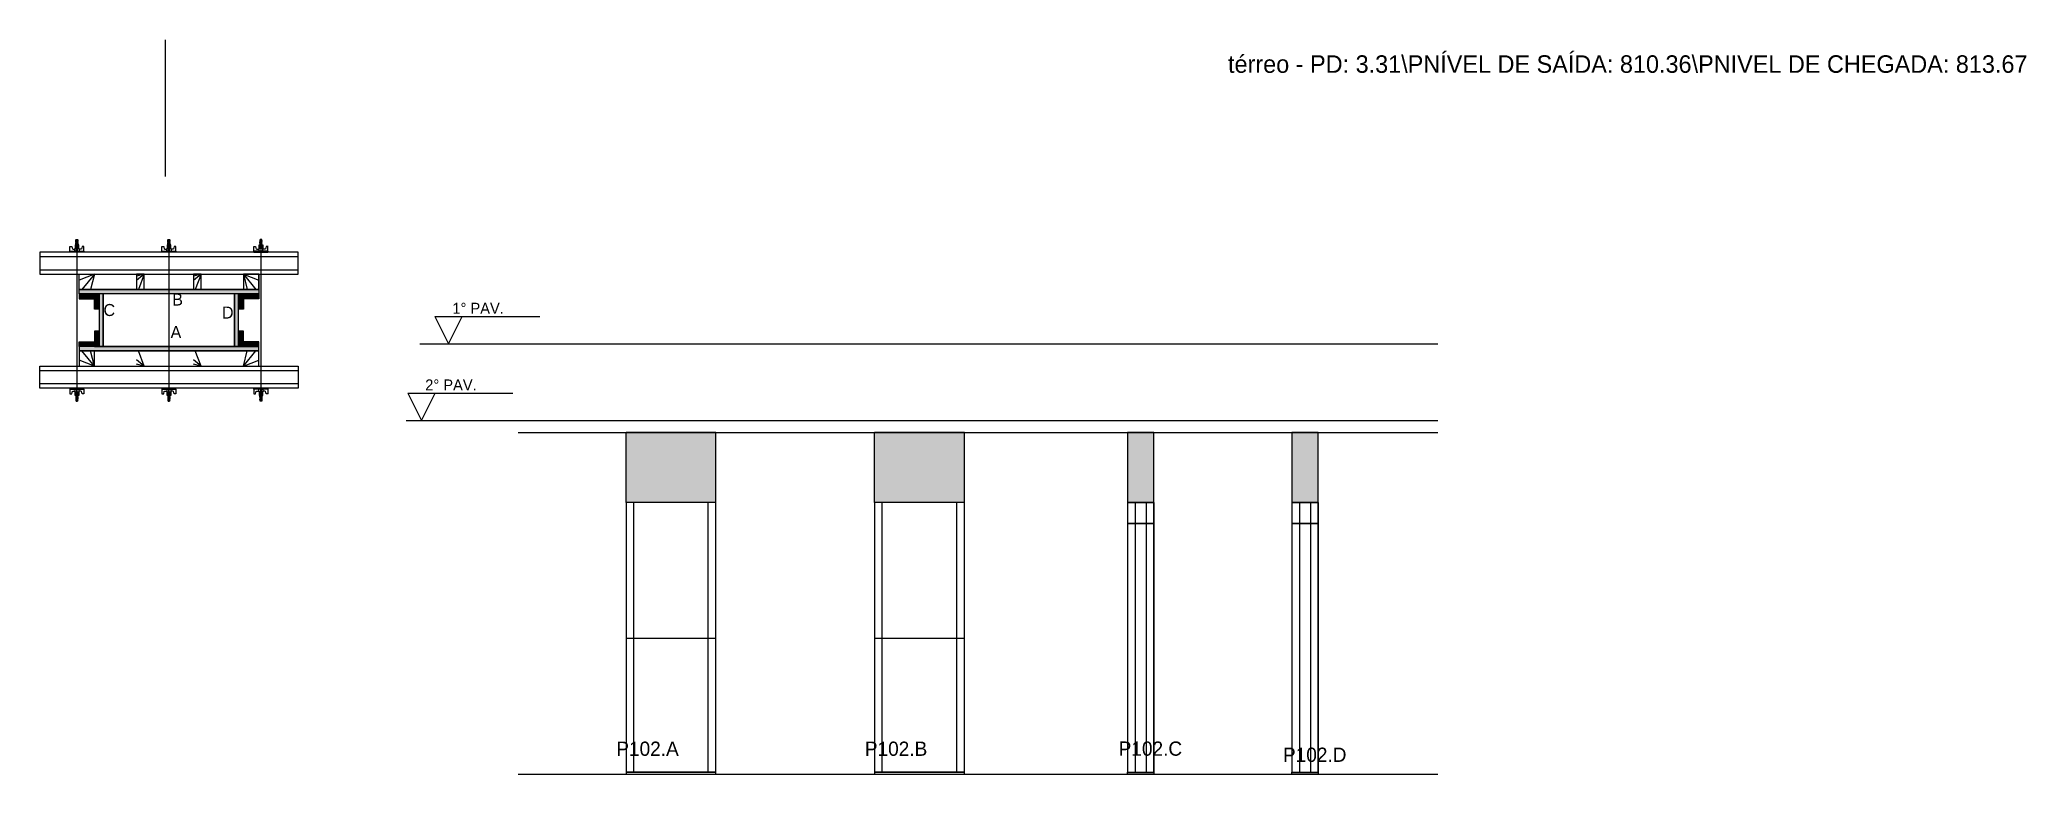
# Model space of a CAD drawing. Header units: metres. Extents: x 16180 to 17995, y -1766 to -1095.
import ezdxf

# ---------------------------------------------------------------- set-up
doc = ezdxf.new("R2010")
doc.units = ezdxf.units.M
for name, color, linetype in [('CHAPA', 7, 'Continuous'), ('COTA', 7, 'Continuous'), ('Hachura', 7, 'Continuous'), ('Madeira', 7, 'Continuous'), ('NIVEL 1° PAV.', 7, 'Continuous'), ('NIVEL 2° PAV.', 7, 'Continuous'), ('NOMENCLATURA', 7, 'Continuous'), ('Nível', 7, 'Continuous'), ('Painéis', 7, 'Continuous'), ('Perfil Metálico', 7, 'Continuous'), ('SARR_2.2x7', 7, 'Continuous'), ('SARRAFO', 7, 'Continuous'), ('Texto Seção', 7, 'Continuous'), ('TEXTO_GERAL', 7, 'Continuous')]:
    doc.layers.add(name, color=color, linetype=linetype)

msp = doc.modelspace()

# ---------------------------------------------------------------- hatches: boundary and pattern name
at = {"layer": 'COTA'}
h = msp.add_hatch(color=7, dxfattribs=at)
h.dxf.hatch_style = 1
h.paths.add_polyline_path([(16715.8, -1518), (16797.8, -1518), (16797.8, -1518), (16797.8, -1454), (16797.8, -1454), (16715.8, -1454), (16715.8, -1454), (16715.8, -1518)])
h = msp.add_hatch(color=7, dxfattribs=at)
h.dxf.hatch_style = 1
h.paths.add_polyline_path([(16942.7, -1518), (17024.7, -1518), (17024.7, -1518), (17024.7, -1454), (17024.7, -1454), (16942.7, -1454), (16942.7, -1454), (16942.7, -1518)])
h = msp.add_hatch(color=7, dxfattribs=at)
h.dxf.hatch_style = 1
h.paths.add_polyline_path([(17173.7, -1518), (17197.7, -1518), (17197.7, -1518), (17197.7, -1454), (17197.7, -1454), (17173.7, -1454), (17173.7, -1454), (17173.7, -1518)])
h = msp.add_hatch(color=7, dxfattribs=at)
h.dxf.hatch_style = 1
h.paths.add_polyline_path([(17323.8, -1518), (17347.8, -1518), (17347.8, -1518), (17347.8, -1454), (17347.8, -1454), (17323.8, -1454), (17323.8, -1454), (17323.8, -1518)])
at = {"layer": 'Hachura'}
h = msp.add_hatch(color=7, dxfattribs=at)
h.dxf.hatch_style = 1
h.paths.add_polyline_path([(16216.2, -1327.4), (16216.2, -1323.4), (16216.2, -1323.4), (16380.2, -1323.4), (16380.2, -1323.4), (16380.2, -1327.4), (16380.2, -1327.4), (16216.2, -1327.4)])
h = msp.add_hatch(color=7, dxfattribs=at)
h.dxf.hatch_style = 1
h.paths.add_polyline_path([(16216.2, -1327.4), (16216.2, -1323.4), (16216.2, -1323.4), (16380.2, -1323.4), (16380.2, -1323.4), (16380.2, -1327.4), (16380.2, -1327.4), (16216.2, -1327.4)])
h = msp.add_hatch(color=7, dxfattribs=at)
h.dxf.hatch_style = 1
h.paths.add_polyline_path([(16230.2, -1327.4), (16230.2, -1331.8), (16230.2, -1331.8), (16216.2, -1331.8), (16216.2, -1331.8), (16216.2, -1327.4), (16216.2, -1327.4), (16230.2, -1327.4)])
h = msp.add_hatch(color=7, dxfattribs=at)
h.dxf.hatch_style = 1
h.paths.add_polyline_path([(16234.6, -1327.4), (16230.2, -1327.4), (16230.2, -1327.4), (16230.2, -1341.4), (16230.2, -1341.4), (16234.6, -1341.4), (16234.6, -1341.4), (16234.6, -1327.4)])
h = msp.add_hatch(color=7, dxfattribs=at)
h.dxf.hatch_style = 1
h.paths.add_polyline_path([(16238.2, -1327.4), (16234.6, -1327.4), (16234.6, -1327.4), (16234.6, -1375.4), (16234.6, -1375.4), (16238.2, -1375.4), (16238.2, -1375.4), (16238.2, -1327.4)])
h = msp.add_hatch(color=7, dxfattribs=at)
h.dxf.hatch_style = 1
h.paths.add_polyline_path([(16238.2, -1327.4), (16234.6, -1327.4), (16234.6, -1327.4), (16234.6, -1375.4), (16234.6, -1375.4), (16238.2, -1375.4), (16238.2, -1375.4), (16238.2, -1327.4)])
h = msp.add_hatch(color=7, dxfattribs=at)
h.dxf.hatch_style = 1
h.paths.add_polyline_path([(16361.8, -1327.4), (16358.2, -1327.4), (16358.2, -1327.4), (16358.2, -1375.4), (16358.2, -1375.4), (16361.8, -1375.4), (16361.8, -1375.4), (16361.8, -1327.4)])
h = msp.add_hatch(color=7, dxfattribs=at)
h.dxf.hatch_style = 1
h.paths.add_polyline_path([(16361.8, -1327.4), (16358.2, -1327.4), (16358.2, -1327.4), (16358.2, -1375.4), (16358.2, -1375.4), (16361.8, -1375.4), (16361.8, -1375.4), (16361.8, -1327.4)])
h = msp.add_hatch(color=7, dxfattribs=at)
h.dxf.hatch_style = 1
h.paths.add_polyline_path([(16366.2, -1327.4), (16361.8, -1327.4), (16361.8, -1327.4), (16361.8, -1341.4), (16361.8, -1341.4), (16366.2, -1341.4), (16366.2, -1341.4), (16366.2, -1327.4)])
h = msp.add_hatch(color=7, dxfattribs=at)
h.dxf.hatch_style = 1
h.paths.add_polyline_path([(16366.2, -1327.4), (16366.2, -1331.8), (16366.2, -1331.8), (16380.2, -1331.8), (16380.2, -1331.8), (16380.2, -1327.4), (16380.2, -1327.4), (16366.2, -1327.4)])
h = msp.add_hatch(color=7, dxfattribs=at)
h.dxf.hatch_style = 1
h.paths.add_polyline_path([(16230.2, -1375.4), (16230.2, -1371), (16230.2, -1371), (16216.2, -1371), (16216.2, -1371), (16216.2, -1375.4), (16216.2, -1375.4), (16230.2, -1375.4)])
h = msp.add_hatch(color=7, dxfattribs=at)
h.dxf.hatch_style = 1
h.paths.add_polyline_path([(16216.2, -1375.4), (16216.2, -1379.4), (16216.2, -1379.4), (16380.2, -1379.4), (16380.2, -1379.4), (16380.2, -1375.4), (16380.2, -1375.4), (16216.2, -1375.4)])
h = msp.add_hatch(color=7, dxfattribs=at)
h.dxf.hatch_style = 1
h.paths.add_polyline_path([(16216.2, -1375.4), (16216.2, -1379.4), (16216.2, -1379.4), (16380.2, -1379.4), (16380.2, -1379.4), (16380.2, -1375.4), (16380.2, -1375.4), (16216.2, -1375.4)])
h = msp.add_hatch(color=7, dxfattribs=at)
h.dxf.hatch_style = 1
h.paths.add_polyline_path([(16234.6, -1375.4), (16230.2, -1375.4), (16230.2, -1375.4), (16230.2, -1361.4), (16230.2, -1361.4), (16234.6, -1361.4), (16234.6, -1361.4), (16234.6, -1375.4)])
h = msp.add_hatch(color=7, dxfattribs=at)
h.dxf.hatch_style = 1
h.paths.add_polyline_path([(16366.2, -1375.4), (16361.8, -1375.4), (16361.8, -1375.4), (16361.8, -1361.4), (16361.8, -1361.4), (16366.2, -1361.4), (16366.2, -1361.4), (16366.2, -1375.4)])
h = msp.add_hatch(color=7, dxfattribs=at)
h.dxf.hatch_style = 1
h.paths.add_polyline_path([(16366.2, -1375.4), (16366.2, -1371), (16366.2, -1371), (16380.2, -1371), (16380.2, -1371), (16380.2, -1375.4), (16380.2, -1375.4), (16366.2, -1375.4)])

# ---------------------------------------------------------------- linework, layer by layer
at = {"layer": 'CHAPA', "color": 7, "lineweight": 25}
for points in [[(16216.2, -1327.4), (16216.2, -1323.4), (16380.2, -1323.4), (16380.2, -1327.4)], [(16216.2, -1327.4), (16216.2, -1323.4), (16380.2, -1323.4), (16380.2, -1327.4)], [(16238.2, -1327.4), (16234.6, -1327.4), (16234.6, -1375.4), (16238.2, -1375.4)], [(16238.2, -1327.4), (16234.6, -1327.4), (16234.6, -1375.4), (16238.2, -1375.4)], [(16361.8, -1327.4), (16358.2, -1327.4), (16358.2, -1375.4), (16361.8, -1375.4)], [(16361.8, -1327.4), (16358.2, -1327.4), (16358.2, -1375.4), (16361.8, -1375.4)], [(16216.2, -1375.4), (16216.2, -1379.4), (16380.2, -1379.4), (16380.2, -1375.4)], [(16216.2, -1375.4), (16216.2, -1379.4), (16380.2, -1379.4), (16380.2, -1375.4)]]:
    msp.add_lwpolyline(points, close=True, dxfattribs=at)
at = {"layer": 'COTA', "color": 7, "lineweight": 25}
for p, q in [((16797.8, -1454), (16715.8, -1454)), ((16715.8, -1518), (16715.8, -1454)), ((16797.8, -1518), (16797.8, -1454)), ((17024.7, -1454), (16942.7, -1454)), ((16942.7, -1518), (16942.7, -1454)), ((17024.7, -1518), (17024.7, -1454))]:
    msp.add_line(p, q, dxfattribs=at)
for points in [[(17197.7, -1518), (17197.7, -1454), (17173.7, -1454), (17173.7, -1518)], [(17347.8, -1518), (17347.8, -1454), (17323.8, -1454), (17323.8, -1518)]]:
    msp.add_lwpolyline(points, dxfattribs=at)
at = {"layer": 'Defpoints', "color": 7, "lineweight": 25}
msp.add_line((16295.2, -1220.3), (16295.2, -1095.3), dxfattribs=at)
at = {"layer": 'Hachura', "color": 7, "lineweight": 25}
for p, q in [((16207.7, -1284.2), (16209.4, -1284.2)), ((16207.8, -1289.4), (16207.8, -1284.2)), ((16209.4, -1284.2), (16210, -1286.4)), ((16210.3, -1286.6), (16212.3, -1286.6)), ((16212.3, -1285.9), (16216.1, -1285.9)), ((16212.3, -1288.4), (16212.3, -1285.9)), ((16215.9, -1282.6), (16212.5, -1282.6)), ((16212.5, -1282.6), (16212.5, -1285.9)), ((16215.9, -1282.7), (16212.5, -1282.7)), ((16213.1, -1278.3), (16215.3, -1279.4)), ((16215.2, -1279.6), (16213.1, -1278.5)), ((16213.1, -1279.4), (16215.3, -1280.5)), ((16215.2, -1280.8), (16213.1, -1279.7)), ((16213.1, -1280.6), (16215.3, -1281.7)), ((16215.2, -1281.9), (16213.1, -1280.9)), ((16214.3, -1282.6), (16213.1, -1282)), ((16213.2, -1277.9), (16213.5, -1277.6)), ((16213.2, -1278.2), (16213.2, -1277.9)), ((16213.2, -1277.9), (16213.2, -1277.9)), ((16215.1, -1277.9), (16213.2, -1277.9)), ((16213.2, -1278.2), (16215.1, -1279.2)), ((16213.2, -1278.2), (16215.1, -1279.2)), ((16213.2, -1279.4), (16213.2, -1278.7)), ((16215.1, -1279.7), (16213.2, -1278.7)), ((16213.2, -1279.4), (16215.1, -1280.3)), ((16213.2, -1280.5), (16213.2, -1279.9)), ((16215.1, -1280.8), (16213.2, -1279.9)), ((16213.2, -1280.1), (16213.2, -1279.9)), ((16213.2, -1280.5), (16215.1, -1281.5)), ((16213.2, -1281.7), (16213.2, -1281)), ((16215.1, -1282), (16213.2, -1281)), ((16213.2, -1281.7), (16215.1, -1282.6)), ((16214.1, -1282.6), (16213.2, -1282.2)), ((16213.2, -1282.6), (16213.2, -1282.2)), ((16213.5, -1277.6), (16214.8, -1277.6)), ((16213.6, -1282.6), (16213.6, -1285.9)), ((16215.1, -1278.5), (16213.8, -1277.9)), ((16213.9, -1288.4), (16213.9, -1286.5)), ((16215.2, -1278.4), (16214.1, -1277.9)), ((16214.2, -1278.6), (16214.2, -1420.4)), ((16214.4, -1286.5), (16214.4, -1288.4)), ((16214.6, -1277.9), (16215.3, -1278.2)), ((16215.1, -1277.9), (16214.8, -1277.6)), ((16214.8, -1277.9), (16215.1, -1278)), ((16215.1, -1278), (16215.1, -1277.9)), ((16215.1, -1278.5), (16215.1, -1279.2)), ((16215.1, -1280.3), (16215.1, -1279.7)), ((16215.1, -1281.1), (16215.1, -1280.8)), ((16215.1, -1281.1), (16215.1, -1281.5)), ((16215.1, -1282), (16215.1, -1282.6)), ((16215.1, -1282.6), (16215.1, -1285.9)), ((16215.9, -1285.9), (16215.9, -1282.6)), ((16216.1, -1285.9), (16215.9, -1285.9)), ((16216.1, -1285.9), (16215.9, -1285.9)), ((16216.1, -1285.9), (16216.1, -1288.4)), ((16218.1, -1286.6), (16216.1, -1286.6)), ((16219, -1284.2), (16218.4, -1286.4)), ((16220.6, -1284.2), (16219, -1284.2)), ((16220.6, -1288.4), (16220.6, -1284.2)), ((16291.7, -1284.2), (16293.4, -1284.2)), ((16291.8, -1289.4), (16291.8, -1284.2)), ((16293.4, -1284.2), (16294, -1286.4)), ((16294.3, -1286.6), (16296.3, -1286.6)), ((16296.3, -1285.9), (16300.1, -1285.9)), ((16296.3, -1288.4), (16296.3, -1285.9)), ((16299.9, -1282.6), (16296.5, -1282.6)), ((16296.5, -1282.6), (16296.5, -1285.9)), ((16299.9, -1282.7), (16296.5, -1282.7)), ((16297.1, -1278.3), (16299.3, -1279.4)), ((16299.2, -1279.6), (16297.1, -1278.5)), ((16297.1, -1279.4), (16299.3, -1280.5)), ((16299.2, -1280.8), (16297.1, -1279.7)), ((16297.1, -1280.6), (16299.3, -1281.7)), ((16299.2, -1281.9), (16297.1, -1280.9)), ((16298.3, -1282.6), (16297.1, -1282)), ((16297.2, -1277.9), (16297.5, -1277.6)), ((16297.2, -1278.2), (16297.2, -1277.9)), ((16297.2, -1277.9), (16297.2, -1277.9)), ((16299.1, -1277.9), (16297.2, -1277.9)), ((16297.2, -1278.2), (16299.1, -1279.2)), ((16297.2, -1278.2), (16299.1, -1279.2)), ((16297.2, -1279.4), (16297.2, -1278.7)), ((16299.1, -1279.7), (16297.2, -1278.7)), ((16297.2, -1279.4), (16299.1, -1280.3)), ((16297.2, -1280.5), (16297.2, -1279.9)), ((16299.1, -1280.8), (16297.2, -1279.9)), ((16297.2, -1280.1), (16297.2, -1279.9)), ((16297.2, -1280.5), (16299.1, -1281.5)), ((16297.2, -1281.7), (16297.2, -1281)), ((16299.1, -1282), (16297.2, -1281)), ((16297.2, -1281.7), (16299.1, -1282.6)), ((16298.1, -1282.6), (16297.2, -1282.2)), ((16297.2, -1282.6), (16297.2, -1282.2)), ((16297.5, -1277.6), (16298.8, -1277.6)), ((16297.6, -1282.6), (16297.6, -1285.9)), ((16299.1, -1278.5), (16297.8, -1277.9)), ((16297.9, -1288.4), (16297.9, -1286.5)), ((16299.2, -1278.4), (16298.1, -1277.9)), ((16298.2, -1278.6), (16298.2, -1420.4)), ((16298.4, -1286.5), (16298.4, -1288.4)), ((16298.6, -1277.9), (16299.3, -1278.2)), ((16299.1, -1277.9), (16298.8, -1277.6)), ((16298.8, -1277.9), (16299.1, -1278)), ((16299.1, -1278), (16299.1, -1277.9)), ((16299.1, -1278.5), (16299.1, -1279.2)), ((16299.1, -1280.3), (16299.1, -1279.7)), ((16299.1, -1281.1), (16299.1, -1280.8)), ((16299.1, -1281.1), (16299.1, -1281.5)), ((16299.1, -1282), (16299.1, -1282.6)), ((16299.1, -1282.6), (16299.1, -1285.9)), ((16299.9, -1285.9), (16299.9, -1282.6)), ((16300.1, -1285.9), (16299.9, -1285.9)), ((16300.1, -1285.9), (16299.9, -1285.9)), ((16300.1, -1285.9), (16300.1, -1288.4)), ((16302.1, -1286.6), (16300.1, -1286.6)), ((16303, -1284.2), (16302.4, -1286.4)), ((16304.6, -1284.2), (16303, -1284.2)), ((16304.6, -1288.4), (16304.6, -1284.2)), ((16375.8, -1288.4), (16375.8, -1284.2)), ((16375.8, -1284.2), (16377.4, -1284.2)), ((16377.4, -1284.2), (16378, -1286.4)), ((16378.3, -1286.6), (16380.3, -1286.6)), ((16384.1, -1285.9), (16380.3, -1285.9)), ((16380.3, -1285.9), (16380.3, -1288.4)), ((16380.3, -1285.9), (16380.5, -1285.9)), ((16380.3, -1285.9), (16380.5, -1285.9)), ((16380.5, -1282.6), (16383.9, -1282.6)), ((16380.5, -1285.9), (16380.5, -1282.6)), ((16380.5, -1282.7), (16383.9, -1282.7)), ((16381.8, -1277.9), (16381.1, -1278.2)), ((16383.3, -1278.3), (16381.1, -1279.4)), ((16383.3, -1279.4), (16381.1, -1280.5)), ((16383.3, -1280.6), (16381.1, -1281.7)), ((16381.2, -1278.4), (16382.3, -1277.9)), ((16381.2, -1279.6), (16383.3, -1278.5)), ((16381.2, -1280.8), (16383.3, -1279.7)), ((16381.2, -1281.9), (16383.3, -1280.9)), ((16381.3, -1277.9), (16381.6, -1277.6)), ((16381.6, -1277.9), (16381.3, -1278)), ((16381.3, -1278), (16381.3, -1277.9)), ((16381.3, -1278.5), (16382.6, -1277.9)), ((16381.3, -1277.9), (16383.2, -1277.9)), ((16383.2, -1278.2), (16381.3, -1279.2)), ((16383.2, -1278.2), (16381.3, -1279.2)), ((16381.3, -1278.5), (16381.3, -1279.2)), ((16381.3, -1279.7), (16383.2, -1278.7)), ((16383.2, -1279.4), (16381.3, -1280.3)), ((16381.3, -1280.3), (16381.3, -1279.7)), ((16381.3, -1280.8), (16383.2, -1279.9)), ((16383.2, -1280.5), (16381.3, -1281.5)), ((16381.3, -1281.1), (16381.3, -1280.8)), ((16381.3, -1282), (16383.2, -1281)), ((16381.3, -1281.1), (16381.3, -1281.5)), ((16383.2, -1281.7), (16381.3, -1282.6)), ((16381.3, -1282), (16381.3, -1282.6)), ((16381.3, -1282.6), (16381.3, -1285.9)), ((16382.9, -1277.6), (16381.6, -1277.6)), ((16382, -1286.5), (16382, -1288.4)), ((16382.1, -1282.6), (16383.3, -1282)), ((16382.2, -1278.6), (16382.2, -1420.4)), ((16382.3, -1282.6), (16383.2, -1282.2)), ((16382.5, -1288.4), (16382.5, -1286.5)), ((16382.8, -1282.6), (16382.8, -1285.9)), ((16383.2, -1277.9), (16382.9, -1277.6)), ((16383.2, -1278.2), (16383.2, -1277.9)), ((16383.2, -1277.9), (16383.2, -1277.9)), ((16383.2, -1279.4), (16383.2, -1278.7)), ((16383.2, -1280.5), (16383.2, -1279.9)), ((16383.2, -1280.1), (16383.2, -1279.9)), ((16383.2, -1281.7), (16383.2, -1281)), ((16383.2, -1282.6), (16383.2, -1282.2)), ((16383.9, -1282.6), (16383.9, -1285.9)), ((16384.1, -1288.4), (16384.1, -1285.9)), ((16386.1, -1286.6), (16384.1, -1286.6)), ((16387, -1284.2), (16386.4, -1286.4)), ((16388.7, -1284.2), (16387, -1284.2)), ((16388.6, -1289.4), (16388.6, -1284.2)), ((16207.7, -1288.4), (16220.6, -1288.4)), ((16207.7, -1288.4), (16212.9, -1288.4)), ((16220.6, -1289.4), (16207.8, -1289.4)), ((16207.9, -1288.4), (16207.9, -1289.4)), ((16208.1, -1288.4), (16208.1, -1289.4)), ((16208.4, -1288.4), (16208.4, -1289.4)), ((16208.9, -1288.4), (16208.9, -1289.4)), ((16209.7, -1288.4), (16209.7, -1289.4)), ((16211.2, -1288.4), (16211.2, -1289.4)), ((16219.7, -1289.4), (16211.9, -1289.4)), ((16214.2, -1288.4), (16212.3, -1288.4)), ((16212.9, -1288.4), (16213.6, -1288.4)), ((16213.2, -1288.8), (16213.2, -1288.6)), ((16213.2, -1289.2), (16213.2, -1288.8)), ((16214.2, -1288.4), (16214.2, -1289.4)), ((16215.2, -1288.6), (16215.2, -1289)), ((16217.2, -1288.4), (16217.2, -1289.4)), ((16218.7, -1288.4), (16218.7, -1289.4)), ((16219.5, -1288.4), (16219.5, -1289.4)), ((16220, -1288.4), (16220, -1289.4)), ((16220.3, -1288.4), (16220.3, -1289.4)), ((16220.5, -1288.4), (16220.5, -1289.4)), ((16220.6, -1288.4), (16220.6, -1289.4)), ((16291.7, -1288.4), (16304.6, -1288.4)), ((16291.7, -1288.4), (16296.9, -1288.4)), ((16304.6, -1289.4), (16291.8, -1289.4)), ((16291.9, -1288.4), (16291.9, -1289.4)), ((16292.1, -1288.4), (16292.1, -1289.4)), ((16292.4, -1288.4), (16292.4, -1289.4)), ((16292.9, -1288.4), (16292.9, -1289.4)), ((16293.7, -1288.4), (16293.7, -1289.4)), ((16295.2, -1288.4), (16295.2, -1289.4)), ((16303.7, -1289.4), (16295.9, -1289.4)), ((16298.2, -1288.4), (16296.3, -1288.4)), ((16296.9, -1288.4), (16297.6, -1288.4)), ((16297.2, -1288.8), (16297.2, -1288.6)), ((16297.2, -1289.2), (16297.2, -1288.8)), ((16298.2, -1288.4), (16298.2, -1289.4)), ((16299.2, -1288.6), (16299.2, -1289)), ((16301.2, -1288.4), (16301.2, -1289.4)), ((16302.7, -1288.4), (16302.7, -1289.4)), ((16303.5, -1288.4), (16303.5, -1289.4)), ((16304, -1288.4), (16304, -1289.4)), ((16304.3, -1288.4), (16304.3, -1289.4)), ((16304.5, -1288.4), (16304.5, -1289.4)), ((16304.6, -1288.4), (16304.6, -1289.4)), ((16388.7, -1288.4), (16375.8, -1288.4)), ((16375.8, -1288.4), (16375.8, -1289.4)), ((16375.8, -1289.4), (16388.6, -1289.4)), ((16375.9, -1288.4), (16375.9, -1289.4)), ((16376.1, -1288.4), (16376.1, -1289.4)), ((16376.4, -1288.4), (16376.4, -1289.4)), ((16376.7, -1289.4), (16384.5, -1289.4)), ((16376.9, -1288.4), (16376.9, -1289.4)), ((16377.7, -1288.4), (16377.7, -1289.4)), ((16379.2, -1288.4), (16379.2, -1289.4)), ((16381.2, -1288.6), (16381.2, -1289)), ((16382.2, -1288.4), (16384.1, -1288.4)), ((16382.2, -1288.4), (16382.2, -1289.4)), ((16383.5, -1288.4), (16382.8, -1288.4)), ((16383.2, -1288.8), (16383.2, -1288.6)), ((16383.2, -1289.2), (16383.2, -1288.8)), ((16388.7, -1288.4), (16383.5, -1288.4)), ((16385.2, -1288.4), (16385.2, -1289.4)), ((16386.7, -1288.4), (16386.7, -1289.4)), ((16387.5, -1288.4), (16387.5, -1289.4)), ((16388, -1288.4), (16388, -1289.4)), ((16388.3, -1288.4), (16388.3, -1289.4)), ((16388.5, -1288.4), (16388.5, -1289.4)), ((16207.7, -1414.3), (16220.6, -1414.3)), ((16207.7, -1414.3), (16212.9, -1414.3)), ((16220.6, -1413.4), (16207.8, -1413.4)), ((16207.8, -1413.4), (16207.8, -1418.5)), ((16207.9, -1414.3), (16207.9, -1413.3)), ((16208.1, -1414.3), (16208.1, -1413.3)), ((16208.4, -1414.3), (16208.4, -1413.3)), ((16208.9, -1414.3), (16208.9, -1413.3)), ((16209.7, -1414.3), (16209.7, -1413.3)), ((16211.2, -1414.3), (16211.2, -1413.3)), ((16219.7, -1413.4), (16211.9, -1413.4)), ((16214.2, -1414.3), (16212.3, -1414.3)), ((16212.3, -1414.3), (16212.3, -1416.8)), ((16212.9, -1414.3), (16213.6, -1414.3)), ((16213.2, -1413.5), (16213.2, -1413.9)), ((16213.2, -1413.9), (16213.2, -1414.1)), ((16213.9, -1414.3), (16213.9, -1416.3)), ((16214.2, -1414.3), (16214.2, -1413.4)), ((16214.4, -1416.3), (16214.4, -1414.3)), ((16215.2, -1414.1), (16215.2, -1413.7)), ((16216.1, -1416.8), (16216.1, -1414.3)), ((16217.2, -1414.3), (16217.2, -1413.4)), ((16218.7, -1414.3), (16218.7, -1413.3)), ((16219.5, -1414.3), (16219.5, -1413.3)), ((16220, -1414.3), (16220, -1413.3)), ((16220.3, -1414.3), (16220.3, -1413.3)), ((16220.5, -1414.3), (16220.5, -1413.3)), ((16220.6, -1414.3), (16220.6, -1413.4)), ((16220.6, -1414.3), (16220.6, -1418.5)), ((16291.7, -1414.3), (16304.6, -1414.3)), ((16291.7, -1414.3), (16296.9, -1414.3)), ((16304.6, -1413.4), (16291.8, -1413.4)), ((16291.8, -1413.4), (16291.8, -1418.5)), ((16291.9, -1414.3), (16291.9, -1413.3)), ((16292.1, -1414.3), (16292.1, -1413.3)), ((16292.4, -1414.3), (16292.4, -1413.3)), ((16292.9, -1414.3), (16292.9, -1413.3)), ((16293.7, -1414.3), (16293.7, -1413.3)), ((16295.2, -1414.3), (16295.2, -1413.3)), ((16303.7, -1413.4), (16295.9, -1413.4)), ((16298.2, -1414.3), (16296.3, -1414.3)), ((16296.3, -1414.3), (16296.3, -1416.8)), ((16296.9, -1414.3), (16297.6, -1414.3)), ((16297.2, -1413.5), (16297.2, -1413.9)), ((16297.2, -1413.9), (16297.2, -1414.1)), ((16297.9, -1414.3), (16297.9, -1416.3)), ((16298.2, -1414.3), (16298.2, -1413.4)), ((16298.4, -1416.3), (16298.4, -1414.3)), ((16299.2, -1414.1), (16299.2, -1413.7)), ((16300.1, -1416.8), (16300.1, -1414.3)), ((16301.2, -1414.3), (16301.2, -1413.4)), ((16302.7, -1414.3), (16302.7, -1413.3)), ((16303.5, -1414.3), (16303.5, -1413.3)), ((16304, -1414.3), (16304, -1413.3)), ((16304.3, -1414.3), (16304.3, -1413.3)), ((16304.5, -1414.3), (16304.5, -1413.3)), ((16304.6, -1414.3), (16304.6, -1413.4)), ((16304.6, -1414.3), (16304.6, -1418.5)), ((16375.8, -1413.4), (16388.6, -1413.4)), ((16375.8, -1414.3), (16375.8, -1413.4)), ((16388.7, -1414.3), (16375.8, -1414.3)), ((16375.8, -1414.3), (16375.8, -1418.5)), ((16375.9, -1414.3), (16375.9, -1413.3)), ((16376.1, -1414.3), (16376.1, -1413.3)), ((16376.4, -1414.3), (16376.4, -1413.3)), ((16376.7, -1413.4), (16384.5, -1413.4)), ((16376.9, -1414.3), (16376.9, -1413.3)), ((16377.7, -1414.3), (16377.7, -1413.3)), ((16379.2, -1414.3), (16379.2, -1413.4)), ((16380.3, -1416.8), (16380.3, -1414.3)), ((16381.2, -1414.1), (16381.2, -1413.7)), ((16382, -1416.3), (16382, -1414.3)), ((16382.2, -1414.3), (16382.2, -1413.4)), ((16382.2, -1414.3), (16384.1, -1414.3)), ((16382.5, -1414.3), (16382.5, -1416.3)), ((16383.5, -1414.3), (16382.8, -1414.3)), ((16383.2, -1413.5), (16383.2, -1413.9)), ((16383.2, -1413.9), (16383.2, -1414.1)), ((16388.7, -1414.3), (16383.5, -1414.3)), ((16384.1, -1414.3), (16384.1, -1416.8)), ((16385.2, -1414.3), (16385.2, -1413.3)), ((16386.7, -1414.3), (16386.7, -1413.3)), ((16387.5, -1414.3), (16387.5, -1413.3)), ((16388, -1414.3), (16388, -1413.3)), ((16388.3, -1414.3), (16388.3, -1413.3)), ((16388.5, -1414.3), (16388.5, -1413.3)), ((16388.6, -1413.4), (16388.6, -1418.5)), ((16207.7, -1418.5), (16209.4, -1418.5)), ((16209.4, -1418.5), (16210, -1416.3)), ((16210.3, -1416.1), (16212.3, -1416.1)), ((16212.3, -1416.8), (16216.1, -1416.8)), ((16212.5, -1420.1), (16212.5, -1416.8)), ((16215.9, -1420), (16212.5, -1420)), ((16215.9, -1420.1), (16212.5, -1420.1)), ((16214.3, -1420.1), (16213.1, -1420.7)), ((16215.2, -1420.8), (16213.1, -1421.9)), ((16213.1, -1422.1), (16215.3, -1421)), ((16215.2, -1421.9), (16213.1, -1423)), ((16213.1, -1423.3), (16215.3, -1422.2)), ((16215.2, -1423.1), (16213.1, -1424.2)), ((16213.1, -1424.4), (16215.3, -1423.3)), ((16213.2, -1421), (16215.1, -1420.1)), ((16214.1, -1420.1), (16213.2, -1420.5)), ((16213.2, -1420.1), (16213.2, -1420.5)), ((16215.1, -1420.7), (16213.2, -1421.7)), ((16213.2, -1421), (16213.2, -1421.7)), ((16213.2, -1422.2), (16215.1, -1421.2)), ((16215.1, -1421.9), (16213.2, -1422.8)), ((16213.2, -1422.2), (16213.2, -1422.8)), ((16213.2, -1423.3), (16215.1, -1422.4)), ((16213.2, -1422.6), (16213.2, -1422.8)), ((16215.1, -1423), (16213.2, -1424)), ((16213.2, -1423.3), (16213.2, -1424)), ((16213.2, -1424.5), (16215.1, -1423.5)), ((16213.2, -1424.5), (16215.1, -1423.5)), ((16213.2, -1424.5), (16213.2, -1424.8)), ((16213.2, -1424.8), (16213.2, -1424.8)), ((16213.2, -1424.8), (16213.5, -1425.2)), ((16215.1, -1424.8), (16213.2, -1424.8)), ((16213.5, -1425.2), (16214.8, -1425.2)), ((16213.6, -1420.1), (16213.6, -1416.8)), ((16215.1, -1424.2), (16213.8, -1424.8)), ((16215.2, -1424.3), (16214.1, -1424.8)), ((16214.6, -1424.8), (16215.3, -1424.5)), ((16214.8, -1424.8), (16215.1, -1424.7)), ((16215.1, -1424.8), (16214.8, -1425.2)), ((16215.1, -1420.1), (16215.1, -1416.8)), ((16215.1, -1420.7), (16215.1, -1420.1)), ((16215.1, -1421.7), (16215.1, -1421.2)), ((16215.1, -1421.7), (16215.1, -1421.9)), ((16215.1, -1422.4), (16215.1, -1423)), ((16215.1, -1424.2), (16215.1, -1423.5)), ((16215.1, -1424.7), (16215.1, -1424.8)), ((16215.9, -1416.8), (16215.9, -1420.1)), ((16216.1, -1416.8), (16215.9, -1416.8)), ((16216.1, -1416.8), (16215.9, -1416.8)), ((16218.1, -1416.1), (16216.1, -1416.1)), ((16219, -1418.5), (16218.4, -1416.3)), ((16220.6, -1418.5), (16219, -1418.5)), ((16291.7, -1418.5), (16293.4, -1418.5)), ((16293.4, -1418.5), (16294, -1416.3)), ((16294.3, -1416.1), (16296.3, -1416.1)), ((16296.3, -1416.8), (16300.1, -1416.8)), ((16296.5, -1420.1), (16296.5, -1416.8)), ((16299.9, -1420), (16296.5, -1420)), ((16299.9, -1420.1), (16296.5, -1420.1)), ((16298.3, -1420.1), (16297.1, -1420.7)), ((16299.2, -1420.8), (16297.1, -1421.9)), ((16297.1, -1422.1), (16299.3, -1421)), ((16299.2, -1421.9), (16297.1, -1423)), ((16297.1, -1423.3), (16299.3, -1422.2)), ((16299.2, -1423.1), (16297.1, -1424.2)), ((16297.1, -1424.4), (16299.3, -1423.3)), ((16297.2, -1421), (16299.1, -1420.1)), ((16298.1, -1420.1), (16297.2, -1420.5)), ((16297.2, -1420.1), (16297.2, -1420.5)), ((16299.1, -1420.7), (16297.2, -1421.7)), ((16297.2, -1421), (16297.2, -1421.7)), ((16297.2, -1422.2), (16299.1, -1421.2)), ((16299.1, -1421.9), (16297.2, -1422.8)), ((16297.2, -1422.2), (16297.2, -1422.8)), ((16297.2, -1423.3), (16299.1, -1422.4)), ((16297.2, -1422.6), (16297.2, -1422.8)), ((16299.1, -1423), (16297.2, -1424)), ((16297.2, -1423.3), (16297.2, -1424)), ((16297.2, -1424.5), (16299.1, -1423.5)), ((16297.2, -1424.5), (16299.1, -1423.5)), ((16297.2, -1424.5), (16297.2, -1424.8)), ((16297.2, -1424.8), (16297.2, -1424.8)), ((16297.2, -1424.8), (16297.5, -1425.2)), ((16299.1, -1424.8), (16297.2, -1424.8)), ((16297.5, -1425.2), (16298.8, -1425.2)), ((16297.6, -1420.1), (16297.6, -1416.8)), ((16299.1, -1424.2), (16297.8, -1424.8)), ((16299.2, -1424.3), (16298.1, -1424.8)), ((16298.6, -1424.8), (16299.3, -1424.5)), ((16298.8, -1424.8), (16299.1, -1424.7)), ((16299.1, -1424.8), (16298.8, -1425.2)), ((16299.1, -1420.1), (16299.1, -1416.8)), ((16299.1, -1420.7), (16299.1, -1420.1)), ((16299.1, -1421.7), (16299.1, -1421.2)), ((16299.1, -1421.7), (16299.1, -1421.9)), ((16299.1, -1422.4), (16299.1, -1423)), ((16299.1, -1424.2), (16299.1, -1423.5)), ((16299.1, -1424.7), (16299.1, -1424.8)), ((16299.9, -1416.8), (16299.9, -1420.1)), ((16300.1, -1416.8), (16299.9, -1416.8)), ((16300.1, -1416.8), (16299.9, -1416.8)), ((16302.1, -1416.1), (16300.1, -1416.1)), ((16303, -1418.5), (16302.4, -1416.3)), ((16304.6, -1418.5), (16303, -1418.5)), ((16375.8, -1418.5), (16377.4, -1418.5)), ((16377.4, -1418.5), (16378, -1416.3)), ((16378.3, -1416.1), (16380.3, -1416.1)), ((16384.1, -1416.8), (16380.3, -1416.8)), ((16380.3, -1416.8), (16380.5, -1416.8)), ((16380.3, -1416.8), (16380.5, -1416.8)), ((16380.5, -1416.8), (16380.5, -1420.1)), ((16380.5, -1420), (16383.9, -1420)), ((16380.5, -1420.1), (16383.9, -1420.1)), ((16383.3, -1422.1), (16381.1, -1421)), ((16383.3, -1423.3), (16381.1, -1422.2)), ((16383.3, -1424.4), (16381.1, -1423.3)), ((16381.8, -1424.8), (16381.1, -1424.5)), ((16381.2, -1420.8), (16383.3, -1421.9)), ((16381.2, -1421.9), (16383.3, -1423)), ((16381.2, -1423.1), (16383.3, -1424.2)), ((16381.2, -1424.3), (16382.3, -1424.8)), ((16381.3, -1420.1), (16381.3, -1416.8)), ((16381.3, -1420.7), (16381.3, -1420.1)), ((16383.2, -1421), (16381.3, -1420.1)), ((16381.3, -1420.7), (16383.2, -1421.7)), ((16381.3, -1421.7), (16381.3, -1421.2)), ((16383.2, -1422.2), (16381.3, -1421.2)), ((16381.3, -1421.7), (16381.3, -1421.9)), ((16381.3, -1421.9), (16383.2, -1422.8)), ((16381.3, -1422.4), (16381.3, -1423)), ((16383.2, -1423.3), (16381.3, -1422.4)), ((16381.3, -1423), (16383.2, -1424)), ((16383.2, -1424.5), (16381.3, -1423.5)), ((16381.3, -1424.2), (16381.3, -1423.5)), ((16383.2, -1424.5), (16381.3, -1423.5)), ((16381.3, -1424.2), (16382.6, -1424.8)), ((16381.6, -1424.8), (16381.3, -1424.7)), ((16381.3, -1424.7), (16381.3, -1424.8)), ((16381.3, -1424.8), (16381.6, -1425.2)), ((16381.3, -1424.8), (16383.2, -1424.8)), ((16382.9, -1425.2), (16381.6, -1425.2)), ((16382.1, -1420.1), (16383.3, -1420.7)), ((16382.3, -1420.1), (16383.2, -1420.5)), ((16382.8, -1420.1), (16382.8, -1416.8)), ((16383.2, -1424.8), (16382.9, -1425.2)), ((16383.2, -1420.1), (16383.2, -1420.5)), ((16383.2, -1421), (16383.2, -1421.7)), ((16383.2, -1422.2), (16383.2, -1422.8)), ((16383.2, -1422.6), (16383.2, -1422.8)), ((16383.2, -1423.3), (16383.2, -1424)), ((16383.2, -1424.5), (16383.2, -1424.8)), ((16383.2, -1424.8), (16383.2, -1424.8)), ((16383.9, -1420.1), (16383.9, -1416.8)), ((16386.1, -1416.1), (16384.1, -1416.1)), ((16387, -1418.5), (16386.4, -1416.3)), ((16388.7, -1418.5), (16387, -1418.5))]:
    msp.add_line(p, q, dxfattribs=at)
at = {"layer": 'Madeira', "color": 7, "lineweight": 25}
for p, q in [((16230.2, -1309.4), (16216.2, -1314.8)), ((16230.2, -1309.4), (16218.7, -1323.3)), ((16230.2, -1309.4), (16226.7, -1323.4)), ((16275.7, -1309.3), (16268.7, -1315.1)), ((16275.7, -1309.3), (16268.7, -1311.1)), ((16275.7, -1309.3), (16270.3, -1323.3)), ((16327.7, -1309.3), (16320.7, -1315.1)), ((16327.7, -1309.3), (16320.7, -1311.1)), ((16327.7, -1309.3), (16322.3, -1323.3)), ((16366.2, -1309.3), (16377.7, -1323.3)), ((16366.2, -1309.3), (16369.7, -1323.3)), ((16366.2, -1309.3), (16380.2, -1314.8)), ((16230.2, -1393.3), (16216.2, -1387.9)), ((16230.2, -1393.3), (16218.7, -1379.4)), ((16230.2, -1393.3), (16226.7, -1379.4)), ((16275.7, -1393.4), (16268.7, -1387.6)), ((16275.7, -1393.4), (16268.7, -1391.6)), ((16275.7, -1393.4), (16270.3, -1379.4)), ((16327.7, -1393.4), (16320.7, -1387.6)), ((16327.7, -1393.4), (16320.7, -1391.6)), ((16327.7, -1393.4), (16322.3, -1379.4)), ((16366.2, -1393.4), (16377.7, -1379.4)), ((16366.2, -1393.4), (16369.7, -1379.4)), ((16366.2, -1393.4), (16380.2, -1387.9))]:
    msp.add_line(p, q, dxfattribs=at)
for points in [[(16380.2, -1309.3), (16380.2, -1323.3), (16216.2, -1323.3), (16216.2, -1309.3)], [(16275.7, -1309.3), (16268.7, -1309.3), (16268.7, -1323.3), (16275.7, -1323.3)], [(16327.7, -1309.3), (16320.7, -1309.3), (16320.7, -1323.3), (16327.7, -1323.3)], [(16366.2, -1309.3), (16366.2, -1323.3), (16380.2, -1323.4), (16380.2, -1309.4)], [(16230.2, -1393.3), (16230.2, -1379.3), (16216.2, -1379.4), (16216.2, -1393.4)], [(16380.2, -1393.4), (16380.2, -1379.4), (16216.2, -1379.4), (16216.2, -1393.4)]]:
    msp.add_lwpolyline(points, close=True, dxfattribs=at)
at = {"layer": 'NIVEL 1° PAV.', "color": 7, "lineweight": 25}
for p, q in [((16541.1, -1348), (16637.1, -1348)), ((16541.1, -1348), (16553.6, -1373)), ((16553.6, -1373), (16566.1, -1348)), ((16527.3, -1373), (17457, -1373))]:
    msp.add_line(p, q, dxfattribs=at)
at = {"layer": 'NIVEL 2° PAV.', "color": 7, "lineweight": 25}
for p, q in [((16516.3, -1418), (16612.3, -1418)), ((16516.3, -1418), (16528.8, -1443)), ((16528.8, -1443), (16541.3, -1418)), ((16514.9, -1443), (17457, -1443))]:
    msp.add_line(p, q, dxfattribs=at)
at = {"layer": 'Nível', "color": 7, "lineweight": 25}
for p, q in [((16617.1, -1454), (17457, -1454)), ((16617.1, -1766), (17457, -1766))]:
    msp.add_line(p, q, dxfattribs=at)
at = {"layer": 'Painéis', "color": 7, "lineweight": 25}
for p, q in [((16715.8, -1518), (16715.8, -1766)), ((16797.8, -1518), (16715.8, -1518)), ((16797.8, -1766), (16797.8, -1518)), ((16942.7, -1518), (16942.7, -1766)), ((17024.7, -1518), (16942.7, -1518)), ((17024.7, -1766), (17024.7, -1518)), ((17173.7, -1518), (17173.7, -1764)), ((17173.7, -1518), (17197.7, -1518)), ((17197.7, -1518), (17173.7, -1518)), ((17197.7, -1518), (17173.7, -1518)), ((17197.7, -1518), (17173.7, -1518)), ((17197.7, -1764), (17197.7, -1518)), ((17197.7, -1518), (17197.7, -1764)), ((17323.8, -1518), (17323.8, -1764)), ((17323.8, -1518), (17347.8, -1518)), ((17347.8, -1518), (17323.8, -1518)), ((17347.8, -1518), (17323.8, -1518)), ((17347.8, -1518), (17323.8, -1518)), ((17347.8, -1764), (17347.8, -1518)), ((17347.8, -1518), (17347.8, -1764)), ((17173.7, -1537), (17197.7, -1537)), ((17197.7, -1537), (17173.7, -1537)), ((17197.7, -1537), (17173.7, -1537)), ((17197.7, -1537), (17173.7, -1537)), ((17323.8, -1537), (17347.8, -1537)), ((17347.8, -1537), (17323.8, -1537)), ((17347.8, -1537), (17323.8, -1537)), ((17347.8, -1537), (17323.8, -1537)), ((16797.8, -1642), (16715.8, -1642)), ((17024.7, -1642), (16942.7, -1642)), ((16715.8, -1764), (16797.8, -1764)), ((16942.7, -1764), (17024.7, -1764)), ((17173.7, -1764), (17197.7, -1764)), ((17323.8, -1764), (17347.8, -1764))]:
    msp.add_line(p, q, dxfattribs=at)
for points in [[(16358.2, -1375.4), (16358.2, -1327.4), (16238.2, -1327.4), (16238.2, -1375.4)], [(16797.8, -1764), (16715.8, -1764), (16715.8, -1766), (16797.8, -1766)], [(17024.7, -1764), (16942.7, -1764), (16942.7, -1766), (17024.7, -1766)], [(17173.7, -1764), (17197.7, -1764), (17197.7, -1766), (17173.7, -1766)], [(17323.8, -1764), (17347.8, -1764), (17347.8, -1766), (17323.8, -1766)]]:
    msp.add_lwpolyline(points, close=True, dxfattribs=at)
at = {"layer": 'Perfil Metálico', "color": 7, "lineweight": 25}
for points in [[(16180.2, -1289.4), (16180.2, -1309.4), (16416.2, -1309.4), (16416.2, -1289.4)], [(16416.2, -1305.4), (16416.2, -1293.4), (16180.2, -1293.4), (16180.2, -1305.4)], [(16180.2, -1413.4), (16180.2, -1393.4), (16416.2, -1393.4), (16416.2, -1413.4)], [(16416.2, -1397.4), (16416.2, -1409.4), (16180.2, -1409.4), (16180.2, -1397.4)]]:
    msp.add_lwpolyline(points, close=True, dxfattribs=at)
at = {"layer": 'SARR_2.2x7', "color": 7, "lineweight": 25}
for p, q in [((16722.8, -1764), (16722.8, -1518)), ((16790.8, -1764), (16790.8, -1518)), ((16949.7, -1764), (16949.7, -1518)), ((17017.7, -1764), (17017.7, -1518)), ((17180.7, -1518), (17180.7, -1764)), ((17180.7, -1518), (17180.7, -1518)), ((17180.7, -1518), (17180.7, -1518)), ((17190.7, -1518), (17190.7, -1764)), ((17190.7, -1518), (17190.7, -1518)), ((17190.7, -1518), (17190.7, -1518)), ((17330.8, -1518), (17330.8, -1764)), ((17330.8, -1518), (17330.8, -1518)), ((17330.8, -1518), (17330.8, -1518)), ((17340.8, -1518), (17340.8, -1764)), ((17340.8, -1518), (17340.8, -1518)), ((17340.8, -1518), (17340.8, -1518)), ((17180.7, -1537), (17180.7, -1537)), ((17180.7, -1537), (17180.7, -1537)), ((17190.7, -1537), (17190.7, -1537)), ((17190.7, -1537), (17190.7, -1537)), ((17330.8, -1537), (17330.8, -1537)), ((17330.8, -1537), (17330.8, -1537)), ((17340.8, -1537), (17340.8, -1537)), ((17340.8, -1537), (17340.8, -1537)), ((16722.8, -1764), (16722.8, -1764)), ((16790.8, -1764), (16790.8, -1764)), ((16949.7, -1764), (16949.7, -1764)), ((17017.7, -1764), (17017.7, -1764))]:
    msp.add_line(p, q, dxfattribs=at)
at = {"layer": 'SARRAFO', "color": 7, "lineweight": 25}
for points in [[(16216.2, -1331.8), (16230.2, -1331.8), (16230.2, -1327.4), (16216.2, -1327.4)], [(16230.2, -1341.4), (16230.2, -1327.4), (16234.6, -1327.4), (16234.6, -1341.4)], [(16361.8, -1341.4), (16361.8, -1327.4), (16366.2, -1327.4), (16366.2, -1341.4)], [(16380.2, -1331.8), (16366.2, -1331.8), (16366.2, -1327.4), (16380.2, -1327.4)], [(16216.2, -1371), (16230.2, -1371), (16230.2, -1375.4), (16216.2, -1375.4)], [(16230.2, -1361.4), (16230.2, -1375.4), (16234.6, -1375.4), (16234.6, -1361.4)], [(16361.8, -1361.4), (16361.8, -1375.4), (16366.2, -1375.4), (16366.2, -1361.4)], [(16380.2, -1371), (16366.2, -1371), (16366.2, -1375.4), (16380.2, -1375.4)]]:
    msp.add_lwpolyline(points, close=True, dxfattribs=at)

# ---------------------------------------------------------------- texts
at = {"layer": 'NIVEL 1° PAV.', "color": 7, "lineweight": 25}
msp.add_text('1° PAV.', height=10, dxfattribs=at).set_placement((16557.1, -1345.5))
at = {"layer": 'NIVEL 2° PAV.', "color": 7, "lineweight": 25}
msp.add_text('2° PAV.', height=10, dxfattribs=at).set_placement((16532.3, -1415.5))
at = {"layer": 'NOMENCLATURA', "color": 7, "lineweight": 25}
msp.add_text('térreo - PD: 3.31\\PNÍVEL DE SAÍDA: 810.36\\PNIVEL DE CHEGADA: 813.67', height=16, dxfattribs=at).set_placement((17265.5, -1125.5))
at = {"layer": 'Texto Seção', "color": 7, "lineweight": 25}
for s, p in [('P102.A', (16706.8, -1749.2)), ('P102.B', (16933.8, -1749.2)), ('P102.C', (17165.6, -1749.1)), ('P102.D', (17315.7, -1754.7))]:
    msp.add_text(s, height=13, dxfattribs=at).set_placement(p)
at = {"layer": 'TEXTO_GERAL', "color": 7, "lineweight": 25}
for s, p in [('C', (16238.4, -1347.6)), ('B', (16301.2, -1338)), ('D', (16346.6, -1349.9)), ('A', (16299.7, -1367.8))]:
    msp.add_text(s, height=11, dxfattribs=at).set_placement(p)

doc.saveas('drawing.dxf')
